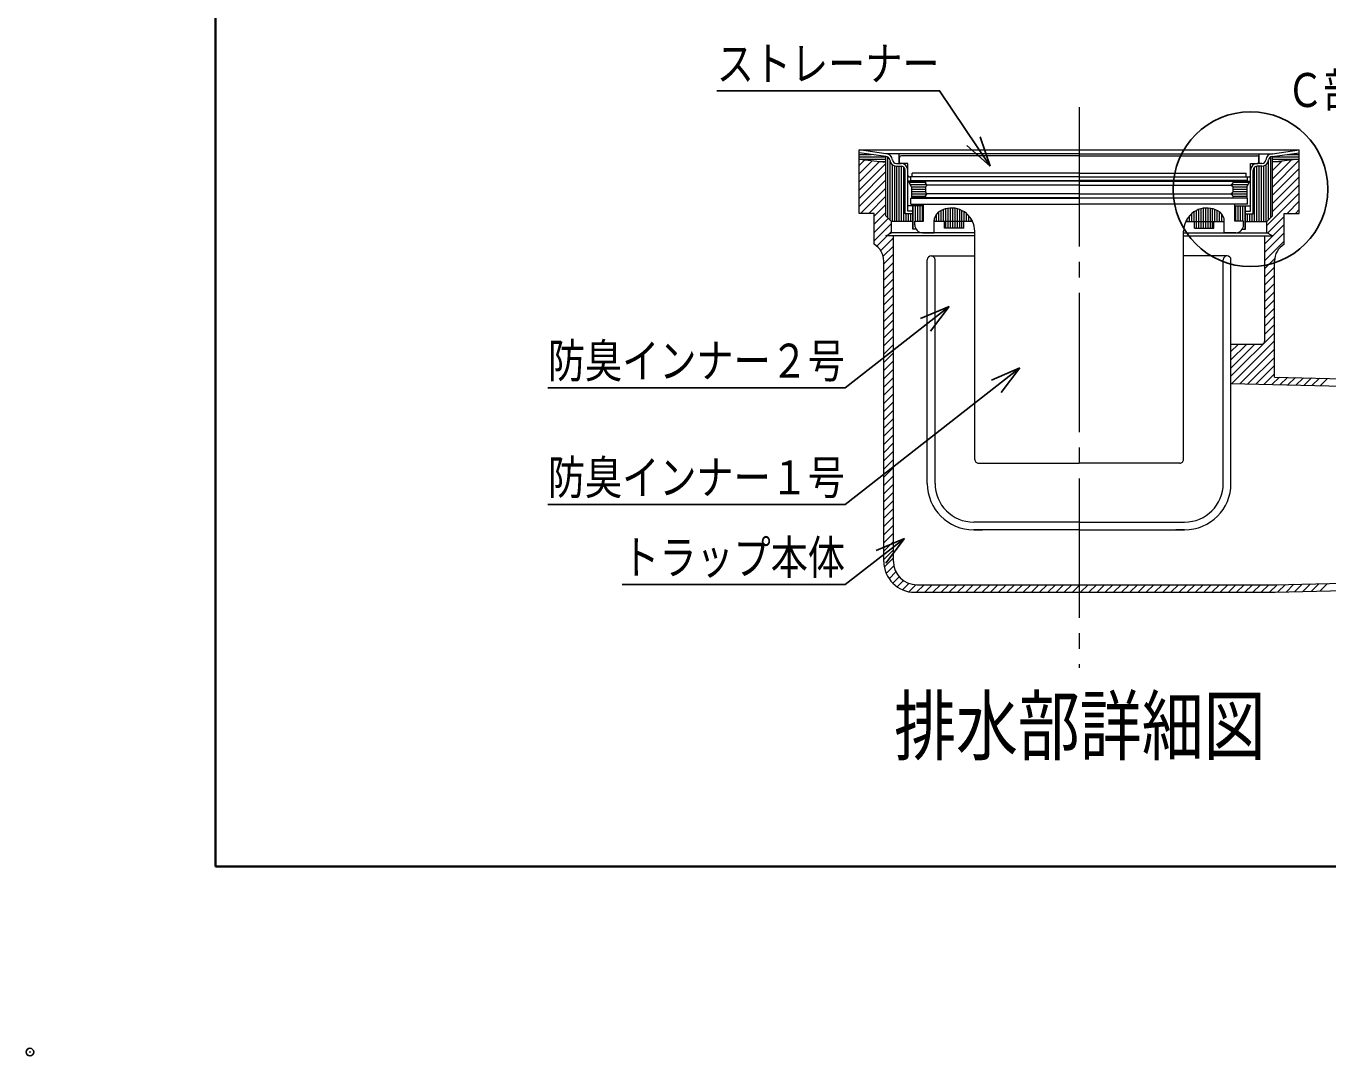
# Model space of a CAD drawing. Units: millimetres, scale not verified, with parts at other scales. Extents: x -1488 to 1365, y -1052 to 870.
# Drawn here: x -1488 to -646, y -1052 to -387 of the extents above; entities that cross this region are included whole.
import ezdxf
from ezdxf.enums import TextEntityAlignment as Align

# ---------------------------------------------------------------- set-up
doc = ezdxf.new("R2010")
doc.units = ezdxf.units.MM
doc.header["$LTSCALE"] = 10
doc.header["$PDMODE"] = 32
doc.header["$PDSIZE"] = 5
doc.linetypes.add('CHAIN2', pattern=[12, 9, -1, 1, -1])
for name, color, linetype in [('0-5_寸法線', 7, 'Continuous'), ('0-D_寸法3', 7, 'Continuous'), ('1-1_寸法4', 7, 'Continuous')]:
    doc.layers.add(name, color=color, linetype=linetype)
for name, color, linetype, lineweight in [('0-7_枠細線', 171, 'Continuous', 25), ('0-8_枠中線', 5, 'Continuous', 35), ('0-E_極細4', 14, 'Continuous', 15)]:
    doc.layers.add(name, color=color, linetype=linetype, lineweight=lineweight)
doc.styles.add('ＭＳ ゴシック', font='')
doc.styles.get('ＭＳ ゴシック').set_extended_font_data('MS Gothic')

msp = doc.modelspace()

# ---------------------------------------------------------------- linework, layer by layer
at = {"layer": '0-5_寸法線'}
msp.add_point((-1485, -1050), dxfattribs=at)
msp.add_point((-1485, -1050), dxfattribs=at)
msp.add_point((-1485, -1050), dxfattribs=at)
msp.add_point((-1485, -1050), dxfattribs=at)
msp.add_point((-1485, -1050), dxfattribs=at)
at = {"layer": '0-8_枠中線'}
msp.add_lwpolyline([(-1365, -930), (-1365, 870), (1365, 870), (1365, -930)], close=True, dxfattribs=at)
at = {"layer": '0-D_寸法3'}
msp.add_point((-1485, -1050), dxfattribs=at)
msp.add_point((-1485, -1050), dxfattribs=at)
msp.add_point((-1485, -1050), dxfattribs=at)
msp.add_point((-1485, -1050), dxfattribs=at)
msp.add_point((-1485, -1050), dxfattribs=at)
at = {"layer": '0-E_極細4', "linetype": 'CHAIN2'}
msp.add_line((-806.92, -439.4), (-806.92, -801.62), dxfattribs=at)
at = {"layer": '0-E_極細4'}
for p, q in [((-931.87, -469.52), (-949.17, -467.06)), ((-949.17, -468.79), (-949.17, -467.06)), ((-949.17, -467.06), (-664.67, -467.06)), ((-949.17, -506.65), (-949.17, -467.09)), ((-931.87, -471.29), (-949.17, -468.82)), ((-949.17, -469.94), (-941.36, -469.94)), ((-806.92, -469.52), (-931.87, -469.52)), ((-923.17, -475.77), (-923.17, -469.52)), ((-806.92, -470.77), (-921.8, -470.77)), ((-806.92, -469.52), (-681.97, -469.52)), ((-806.92, -470.77), (-692.05, -470.77)), ((-690.67, -475.77), (-690.67, -469.52)), ((-681.97, -469.52), (-664.67, -467.06)), ((-681.97, -471.29), (-664.67, -468.82)), ((-672.49, -469.94), (-664.67, -469.94)), ((-664.67, -468.79), (-664.67, -467.06)), ((-664.67, -506.65), (-664.67, -467.09)), ((-949.17, -471.44), (-931.87, -471.44)), ((-949.17, -472.94), (-931.87, -472.94)), ((-949.17, -473.04), (-931.87, -475.04)), ((-949.17, -477.14), (-945.49, -473.46)), ((-949.17, -482.45), (-940.74, -474.01)), ((-949.17, -487.75), (-935.98, -474.56)), ((-949.17, -493.05), (-931.87, -475.75)), ((-937.07, -474.44), (-931.87, -474.44)), ((-931.87, -509.57), (-931.87, -471.27)), ((-930.64, -510.8), (-930.64, -471.57)), ((-929.14, -512.3), (-929.14, -474.31)), ((-927.64, -513.27), (-927.64, -476.62)), ((-926.14, -513.27), (-926.14, -477.37)), ((-925.02, -475.77), (-922.05, -475.77)), ((-925.02, -477.52), (-922.05, -477.52)), ((-924.64, -513.27), (-924.64, -477.52)), ((-923.14, -513.27), (-923.14, -477.52)), ((-923.05, -475.27), (-923.05, -472.02)), ((-917.67, -475.77), (-922.55, -475.77)), ((-921.64, -513.27), (-921.64, -477.55)), ((-920.14, -513.27), (-920.14, -478.34)), ((-917.67, -483.27), (-917.67, -475.77)), ((-696.17, -475.77), (-691.3, -475.77)), ((-696.17, -483.27), (-696.17, -475.77)), ((-693.64, -513.27), (-693.64, -478.28)), ((-692.14, -513.27), (-692.14, -477.54)), ((-688.82, -475.77), (-691.8, -475.77)), ((-688.82, -477.52), (-691.8, -477.52)), ((-690.8, -475.27), (-690.8, -472.02)), ((-690.64, -513.27), (-690.64, -477.52)), ((-689.14, -513.27), (-689.14, -477.52)), ((-687.64, -513.27), (-687.64, -477.35)), ((-686.14, -513.27), (-686.14, -476.57)), ((-684.64, -512.24), (-684.64, -474.07)), ((-683.14, -510.74), (-683.14, -471.54)), ((-681.97, -509.57), (-681.97, -471.27)), ((-681.97, -471.44), (-664.67, -471.44)), ((-681.97, -472.94), (-664.67, -472.94)), ((-664.67, -473.04), (-681.97, -475.04)), ((-681.97, -485.72), (-669.9, -473.64)), ((-681.97, -491.02), (-664.67, -473.72)), ((-681.97, -480.42), (-675.89, -474.33)), ((-681.97, -474.44), (-676.77, -474.44)), ((-681.97, -475.11), (-681.89, -475.03)), ((-681.97, -496.33), (-664.67, -479.02)), ((-949.17, -498.36), (-931.87, -481.05)), ((-949.17, -503.66), (-931.87, -486.36)), ((-919.42, -508.27), (-919.42, -480.14)), ((-917.67, -506.52), (-917.67, -480.14)), ((-806.92, -487.25), (-917.3, -487.25)), ((-915.3, -491), (-917.3, -487.25)), ((-916.93, -487.94), (-906.3, -487.94)), ((-807.42, -484.52), (-916.42, -484.52)), ((-915.67, -486.77), (-915.67, -484.52)), ((-915.67, -486.77), (-806.92, -486.77)), ((-914.92, -484.52), (-914.92, -482.02)), ((-807.42, -482.02), (-914.92, -482.02)), ((-906.3, -487.25), (-906.3, -488.5)), ((-698.17, -486.77), (-806.92, -486.77)), ((-806.92, -487.25), (-696.55, -487.25)), ((-806.42, -482.02), (-698.92, -482.02)), ((-806.42, -484.52), (-697.42, -484.52)), ((-707.55, -487.25), (-707.55, -488.5)), ((-707.55, -487.94), (-696.91, -487.94)), ((-698.92, -484.52), (-698.92, -482.02)), ((-698.55, -491), (-696.55, -487.25)), ((-698.17, -486.77), (-698.17, -484.52)), ((-696.17, -506.52), (-696.17, -480.14)), ((-694.42, -508.27), (-694.42, -480.14)), ((-681.97, -501.63), (-664.67, -484.33)), ((-948.24, -508.04), (-931.87, -491.66)), ((-916.13, -489.44), (-905.36, -489.44)), ((-915.33, -490.94), (-906.23, -490.94)), ((-915.3, -491), (-915.3, -498)), ((-915.3, -492.44), (-906.3, -492.44)), ((-915.3, -493.94), (-906.3, -493.94)), ((-915.3, -495.44), (-905.11, -495.44)), ((-906.3, -491), (-906.3, -494.25)), ((-905.05, -495.5), (-906.3, -494.25)), ((-906.3, -496.75), (-905.05, -495.5)), ((-806.92, -489.75), (-905.05, -489.75)), ((-806.92, -495.5), (-905.05, -495.5)), ((-806.92, -489.75), (-708.8, -489.75)), ((-806.92, -495.5), (-708.8, -495.5)), ((-708.8, -495.5), (-707.55, -494.25)), ((-707.55, -496.75), (-708.8, -495.5)), ((-708.73, -495.44), (-698.55, -495.44)), ((-708.48, -489.44), (-697.71, -489.44)), ((-707.61, -490.94), (-698.51, -490.94)), ((-707.55, -491), (-707.55, -494.25)), ((-707.55, -492.44), (-698.55, -492.44)), ((-707.55, -493.94), (-698.55, -493.94)), ((-698.55, -491), (-698.55, -498)), ((-685.67, -515.93), (-664.67, -494.93)), ((-681.97, -506.93), (-664.67, -489.63)), ((-942.94, -508.04), (-931.87, -496.96)), ((-939.42, -509.82), (-931.87, -502.27)), ((-907.55, -503.27), (-917.67, -503.27)), ((-915.67, -502.02), (-907.55, -502.02)), ((-915.3, -496.94), (-906.3, -496.94)), ((-806.92, -498), (-915.3, -498)), ((-914.42, -518.27), (-914.42, -503.27)), ((-914.14, -518.27), (-914.14, -503.27)), ((-912.64, -513.02), (-912.64, -503.27)), ((-911.14, -513.02), (-911.14, -503.27)), ((-909.64, -513.02), (-909.64, -503.27)), ((-908.14, -513.02), (-908.14, -503.27)), ((-907.55, -502.02), (-806.92, -502.02)), ((-907.55, -513.02), (-907.55, -502.02)), ((-906.3, -496.75), (-906.3, -498)), ((-891.64, -513.27), (-891.64, -504.75)), ((-890.14, -513.27), (-890.14, -504.6)), ((-888.64, -513.27), (-888.64, -504.6)), ((-887.14, -513.27), (-887.14, -504.76)), ((-806.92, -498), (-698.55, -498)), ((-706.3, -502.02), (-806.92, -502.02)), ((-726.64, -513.27), (-726.64, -504.75)), ((-725.14, -513.27), (-725.14, -504.6)), ((-723.64, -513.27), (-723.64, -504.6)), ((-722.14, -513.27), (-722.14, -504.76)), ((-707.55, -496.75), (-707.55, -498)), ((-707.55, -496.94), (-698.55, -496.94)), ((-706.3, -513.02), (-706.3, -502.02)), ((-698.17, -502.02), (-706.3, -502.02)), ((-706.3, -503.27), (-696.17, -503.27)), ((-705.64, -513.02), (-705.64, -503.27)), ((-704.14, -513.02), (-704.14, -503.27)), ((-702.64, -513.02), (-702.64, -503.27)), ((-701.14, -513.02), (-701.14, -503.27)), ((-699.64, -518.27), (-699.64, -503.27)), ((-699.42, -518.27), (-699.42, -503.27)), ((-672.47, -508.04), (-664.67, -500.24)), ((-949.17, -508.04), (-949.17, -506.65)), ((-939.42, -508.04), (-949.17, -508.04)), ((-939.42, -515.12), (-931.87, -507.57)), ((-939.42, -528.04), (-939.42, -508.04)), ((-939.42, -520.43), (-930.22, -511.22)), ((-931.87, -509.57), (-928.17, -513.27)), ((-914.42, -508.27), (-919.42, -508.27)), ((-918.64, -513.27), (-918.64, -508.27)), ((-914.42, -506.52), (-917.67, -506.52)), ((-917.14, -513.27), (-917.14, -508.27)), ((-915.64, -513.27), (-915.64, -508.27)), ((-913.17, -513.02), (-907.55, -513.02)), ((-913.17, -515.52), (-913.17, -513.02)), ((-900.64, -513.27), (-900.64, -512.38)), ((-899.14, -513.27), (-899.14, -508.48)), ((-897.64, -513.27), (-897.64, -507.04)), ((-896.14, -513.27), (-896.14, -506.17)), ((-894.64, -513.27), (-894.64, -505.52)), ((-893.14, -513.27), (-893.14, -505.05)), ((-885.64, -513.27), (-885.64, -505.07)), ((-884.14, -513.27), (-884.14, -505.54)), ((-882.64, -513.27), (-882.64, -506.2)), ((-881.14, -513.27), (-881.14, -507.07)), ((-879.64, -513.27), (-879.64, -508.21)), ((-878.14, -513.27), (-878.14, -509.69)), ((-876.64, -513.27), (-876.64, -511.72)), ((-737.14, -513.27), (-737.14, -511.64)), ((-735.64, -513.27), (-735.64, -509.63)), ((-734.14, -513.27), (-734.14, -508.16)), ((-732.64, -513.27), (-732.64, -507.04)), ((-731.14, -513.27), (-731.14, -506.17)), ((-729.64, -513.27), (-729.64, -505.52)), ((-728.14, -513.27), (-728.14, -505.05)), ((-720.64, -513.27), (-720.64, -505.07)), ((-719.14, -513.27), (-719.14, -505.54)), ((-717.64, -513.27), (-717.64, -506.2)), ((-716.14, -513.27), (-716.14, -507.07)), ((-714.64, -513.27), (-714.64, -508.55)), ((-700.67, -513.02), (-706.3, -513.02)), ((-700.67, -515.52), (-700.67, -513.02)), ((-699.42, -506.52), (-696.17, -506.52)), ((-699.42, -508.27), (-694.42, -508.27)), ((-698.14, -513.27), (-698.14, -508.27)), ((-696.64, -513.27), (-696.64, -508.27)), ((-695.14, -513.27), (-695.14, -508.27)), ((-681.97, -509.57), (-685.67, -513.27)), ((-685.22, -520.78), (-674.42, -509.99)), ((-674.42, -528.04), (-674.42, -508.04)), ((-674.42, -508.04), (-664.67, -508.04)), ((-667.17, -508.04), (-664.67, -505.54)), ((-664.67, -508.04), (-664.67, -506.65)), ((-939.42, -525.73), (-928.17, -514.48)), ((-931.87, -522.54), (-928.17, -520.54)), ((-929.81, -521.42), (-928.17, -519.78)), ((-928.17, -520.54), (-928.17, -513.27)), ((-914.42, -513.27), (-928.17, -513.27)), ((-874.42, -520.54), (-928.17, -520.54)), ((-912.35, -518.27), (-914.42, -518.27)), ((-912.64, -518.27), (-912.64, -517.75)), ((-908.17, -520.52), (-900.67, -520.52)), ((-900.67, -520.52), (-900.67, -513.27)), ((-875.81, -513.27), (-900.67, -513.27)), ((-893.89, -517.52), (-893.89, -513.27)), ((-881.39, -517.52), (-893.89, -517.52)), ((-893.14, -517.52), (-893.14, -513.27)), ((-891.64, -517.52), (-891.64, -513.27)), ((-890.14, -517.52), (-890.14, -513.27)), ((-888.64, -517.52), (-888.64, -513.27)), ((-887.14, -517.52), (-887.14, -513.27)), ((-885.64, -517.52), (-885.64, -513.27)), ((-884.14, -517.52), (-884.14, -513.27)), ((-882.64, -517.52), (-882.64, -513.27)), ((-881.39, -517.52), (-881.39, -513.27)), ((-874.42, -667.02), (-874.42, -519.58)), ((-874.42, -523.28), (-874.42, -519.58)), ((-739.42, -667.02), (-739.42, -519.58)), ((-739.42, -523.28), (-739.42, -519.58)), ((-739.42, -520.54), (-685.67, -520.54)), ((-738.03, -513.27), (-713.17, -513.27)), ((-732.46, -517.52), (-732.46, -513.27)), ((-732.46, -517.52), (-719.96, -517.52)), ((-731.14, -517.52), (-731.14, -513.27)), ((-729.64, -517.52), (-729.64, -513.27)), ((-728.14, -517.52), (-728.14, -513.27)), ((-726.64, -517.52), (-726.64, -513.27)), ((-725.14, -517.52), (-725.14, -513.27)), ((-723.64, -517.52), (-723.64, -513.27)), ((-722.14, -517.52), (-722.14, -513.27)), ((-720.64, -517.52), (-720.64, -513.27)), ((-719.96, -517.52), (-719.96, -513.27)), ((-713.17, -520.52), (-713.17, -513.27)), ((-705.67, -520.52), (-713.17, -520.52)), ((-701.5, -518.27), (-699.42, -518.27)), ((-701.14, -518.27), (-701.14, -517.64)), ((-699.42, -513.27), (-685.67, -513.27)), ((-686.92, -527.79), (-674.42, -515.29)), ((-686.92, -533.09), (-674.42, -520.59)), ((-685.67, -520.54), (-685.67, -513.27)), ((-681.97, -522.54), (-685.67, -520.54)), ((-937.66, -529.27), (-930.92, -522.54)), ((-935.17, -532.08), (-926.92, -523.84)), ((-933.56, -535.78), (-926.92, -529.14)), ((-874.42, -522.54), (-931.87, -522.54)), ((-926.92, -590.23), (-926.92, -522.54)), ((-739.42, -522.54), (-681.97, -522.54)), ((-686.92, -590.23), (-686.92, -522.54)), ((-686.92, -538.4), (-674.42, -525.9)), ((-933.17, -540.69), (-926.92, -534.44)), ((-905.05, -682.54), (-905.05, -538.04)), ((-902.55, -535.54), (-874.42, -535.54)), ((-900.05, -682.54), (-900.05, -538.04)), ((-711.3, -535.54), (-739.42, -535.54)), ((-713.8, -682.54), (-713.8, -538.04)), ((-708.8, -682.54), (-708.8, -538.04)), ((-933.17, -732.9), (-933.17, -538.86)), ((-933.17, -546), (-926.92, -539.75)), ((-933.17, -551.3), (-926.92, -545.05)), ((-686.92, -549), (-680.67, -542.75)), ((-680.67, -613.79), (-680.67, -538.86)), ((-933.17, -556.6), (-926.92, -550.35)), ((-686.92, -554.31), (-680.67, -548.06)), ((-686.92, -559.61), (-680.67, -553.36)), ((-933.17, -561.91), (-926.92, -555.66)), ((-933.17, -567.21), (-926.92, -560.96)), ((-686.92, -564.91), (-680.67, -558.66)), ((-933.17, -572.51), (-926.92, -566.26)), ((-933.17, -577.82), (-926.92, -571.57)), ((-686.92, -570.22), (-680.67, -563.97)), ((-686.92, -575.52), (-680.67, -569.27)), ((-933.17, -583.12), (-926.92, -576.87)), ((-686.92, -580.82), (-680.67, -574.57)), ((-686.92, -586.13), (-680.67, -579.88)), ((-933.17, -588.42), (-926.92, -582.17)), ((-933.17, -593.73), (-926.92, -587.48)), ((-708.8, -613.3), (-680.67, -585.18)), ((-933.17, -599.03), (-926.92, -592.78)), ((-926.92, -733), (-926.92, -590.23)), ((-689.11, -592.71), (-708.8, -592.71)), ((-708.8, -608), (-693.51, -592.71)), ((-708.8, -602.7), (-698.81, -592.71)), ((-708.8, -597.39), (-704.12, -592.71)), ((-708.2, -618.01), (-680.67, -590.48)), ((-703.03, -618.14), (-680.67, -595.79)), ((-933.17, -604.33), (-926.92, -598.08)), ((-933.17, -609.64), (-926.92, -603.39)), ((-697.85, -618.27), (-680.67, -601.09)), ((-933.17, -614.94), (-926.92, -608.69)), ((-933.17, -620.24), (-926.92, -613.99)), ((-692.68, -618.4), (-680.67, -606.39)), ((-687.5, -618.52), (-680.67, -611.7)), ((-682.32, -618.65), (-677.54, -613.87)), ((-680.67, -613.79), (-590.96, -616)), ((-677.15, -618.78), (-672.37, -614)), ((-671.97, -618.91), (-667.19, -614.12)), ((-933.17, -625.55), (-926.92, -619.3)), ((-905.05, -682.54), (-905.05, -615.04)), ((-708.8, -682.54), (-708.8, -615.04)), ((-708.8, -618), (-590.96, -620.9)), ((-666.8, -619.03), (-662.02, -614.25)), ((-661.62, -619.16), (-656.84, -614.38)), ((-656.45, -619.29), (-651.66, -614.51)), ((-651.27, -619.42), (-646.49, -614.64)), ((-933.17, -630.85), (-926.92, -624.6)), ((-933.17, -636.15), (-926.92, -629.9)), ((-933.17, -641.46), (-926.92, -635.21)), ((-933.17, -646.76), (-926.92, -640.51)), ((-933.17, -652.06), (-926.92, -645.81)), ((-933.17, -657.37), (-926.92, -651.12)), ((-933.17, -662.67), (-926.92, -656.42)), ((-933.17, -667.97), (-926.92, -661.72)), ((-933.17, -673.28), (-926.92, -667.03)), ((-933.17, -678.58), (-926.92, -672.33)), ((-871.92, -669.52), (-806.92, -669.52)), ((-741.92, -669.52), (-806.92, -669.52)), ((-933.17, -683.88), (-926.92, -677.63)), ((-933.17, -689.19), (-926.92, -682.94)), ((-933.17, -694.49), (-926.92, -688.24)), ((-933.17, -699.79), (-926.92, -693.54)), ((-933.17, -705.1), (-926.92, -698.85)), ((-933.17, -710.4), (-926.92, -704.15)), ((-933.17, -715.7), (-926.92, -709.45)), ((-933.17, -721.01), (-926.92, -714.76)), ((-806.92, -707.54), (-875.05, -707.54)), ((-875.05, -712.54), (-869.42, -712.54)), ((-806.92, -707.54), (-738.8, -707.54)), ((-738.8, -712.54), (-744.42, -712.54)), ((-933.17, -726.31), (-926.92, -720.06)), ((-933.17, -731.61), (-926.92, -725.36)), ((-932.83, -736.58), (-926.92, -730.67)), ((-931.61, -740.66), (-926.67, -735.72)), ((-929.75, -744.1), (-925.35, -739.7)), ((-927.35, -747.01), (-923.22, -742.87)), ((-924.46, -749.41), (-920.41, -745.37)), ((-921.03, -751.29), (-916.89, -747.16)), ((-916.97, -752.54), (-912.43, -748)), ((-912.03, -752.9), (-907.14, -748)), ((-911.92, -748), (-680.34, -748)), ((-906.73, -752.9), (-901.83, -748)), ((-901.43, -752.9), (-896.53, -748)), ((-896.12, -752.9), (-891.23, -748)), ((-890.82, -752.9), (-885.92, -748)), ((-885.52, -752.9), (-880.62, -748)), ((-880.21, -752.9), (-875.32, -748)), ((-874.91, -752.9), (-870.01, -748)), ((-869.61, -752.9), (-864.71, -748)), ((-864.3, -752.9), (-859.41, -748)), ((-859, -752.9), (-854.1, -748)), ((-853.7, -752.9), (-848.8, -748)), ((-848.4, -752.9), (-843.5, -748)), ((-843.09, -752.9), (-838.19, -748)), ((-837.79, -752.9), (-832.89, -748)), ((-832.49, -752.9), (-827.59, -748)), ((-827.18, -752.9), (-822.28, -748)), ((-821.88, -752.9), (-816.98, -748)), ((-816.58, -752.9), (-811.68, -748)), ((-811.27, -752.9), (-806.92, -748.55)), ((-806.92, -748.55), (-806.37, -748)), ((-805.97, -752.9), (-801.07, -748)), ((-800.67, -752.9), (-795.77, -748)), ((-795.36, -752.9), (-790.46, -748)), ((-790.06, -752.9), (-785.16, -748)), ((-784.76, -752.9), (-779.86, -748)), ((-779.45, -752.9), (-774.55, -748)), ((-774.15, -752.9), (-769.25, -748)), ((-768.85, -752.9), (-763.95, -748)), ((-763.54, -752.9), (-758.64, -748)), ((-758.24, -752.9), (-753.34, -748)), ((-752.94, -752.9), (-748.04, -748)), ((-747.63, -752.9), (-742.73, -748)), ((-742.33, -752.9), (-737.43, -748)), ((-737.03, -752.9), (-732.13, -748)), ((-731.72, -752.9), (-726.82, -748)), ((-726.42, -752.9), (-721.52, -748)), ((-721.12, -752.9), (-716.22, -748)), ((-715.81, -752.9), (-710.91, -748)), ((-710.51, -752.9), (-705.61, -748)), ((-705.21, -752.9), (-700.31, -748)), ((-699.9, -752.9), (-695, -748)), ((-694.6, -752.9), (-689.7, -748)), ((-689.3, -752.9), (-684.4, -748)), ((-683.99, -752.9), (-679.06, -747.97)), ((-680.47, -748.01), (-590.96, -745.8)), ((-678.65, -752.86), (-673.62, -747.84)), ((-673.21, -752.73), (-668.19, -747.7)), ((-667.77, -752.59), (-662.75, -747.57)), ((-662.34, -752.46), (-657.31, -747.44)), ((-656.9, -752.32), (-651.87, -747.3)), ((-651.46, -752.19), (-646.44, -747.17)), ((-913.17, -752.9), (-680.34, -752.9))]:
    msp.add_line(p, q, dxfattribs=at)
for points in [[(-906.3, -491), (-905.05, -489.75), (-906.3, -488.5)], [(-707.55, -491), (-708.8, -489.75), (-707.55, -488.5)], [(-915.67, -502.02), (-915.67, -498.27), (-806.92, -498.27)], [(-698.17, -502.02), (-698.17, -498.27), (-806.92, -498.27)], [(-686.92, -543.7), (-684.18, -540.96), (-680.58, -537.36)], [(-680.34, -752.9), (-590.96, -750.7), (-590.96, -616)], [(-806.92, -712.54), (-809.25, -712.54), (-875.05, -712.54)], [(-806.92, -712.54), (-804.59, -712.54), (-738.8, -712.54)]]:
    msp.add_lwpolyline(points, dxfattribs=at)
for centre, radius, start, end in [((-931.87, -473.89), 4.38, 4.15099, 90), ((-921.8, -472.02), 1.25, 90, 155.94545), ((-692.05, -472.02), 1.25, 24.05455, 90), ((-681.97, -473.89), 4.38, 90, 175.84901), ((-931.87, -473.89), 2.62, 4.15099, 90), ((-925.02, -473.27), 4.25, 183.35089, 270), ((-925.02, -473.27), 2.5, 183.35089, 270), ((-921.8, -472.02), 1.25, 155.94545, 180), ((-922.55, -475.27), 0.5, 180, 270), ((-922.05, -480.14), 4.38, 0, 90), ((-922.05, -480.14), 2.62, 0, 90), ((-691.8, -480.14), 4.38, 90, 180), ((-691.8, -480.14), 2.62, 90, 180), ((-691.3, -475.27), 0.5, 270, 360), ((-692.05, -472.02), 1.25, 0, 24.05455), ((-688.82, -473.27), 2.5, 270, 356.64911), ((-688.82, -473.27), 4.25, 270, 356.64911), ((-681.97, -473.89), 2.62, 90, 175.84901), ((-916.42, -483.27), 1.25, 180, 270), ((-697.42, -483.27), 1.25, 270, 360), ((-889.42, -519.58), 15, 24.88695, 124.83371), ((-724.42, -519.58), 15, 55.16629, 155.11305), ((-893.17, -513.02), 7.5, 129.9705, 181.9251), ((-720.67, -513.02), 7.5, 358.0749, 50.0295), ((-908.17, -515.52), 5, 180, 270), ((-889.42, -519.58), 15, 0, 24.88695), ((-724.42, -519.58), 15, 155.11305, 180), ((-705.67, -515.52), 5, 270, 360), ((-945.67, -538.86), 12.5, 0, 60), ((-668.17, -538.86), 12.5, 120, 180), ((-902.55, -538.04), 2.5, 90, 180), ((-902.55, -538.04), 2.5, 0, 90), ((-711.3, -538.04), 2.5, 90, 180), ((-711.3, -538.04), 2.5, 0, 90), ((-689.42, -590.23), 2.5, 277.18076, 360), ((-871.92, -667.02), 2.5, 180, 270.00046), ((-741.92, -667.02), 2.5, 269.99954, 360), ((-875.05, -682.54), 30, 180, 270), ((-875.05, -682.54), 25, 180, 270), ((-738.8, -682.54), 30, 270, 360), ((-738.8, -682.54), 25, 270, 360), ((-913.17, -732.9), 20, 180, 270), ((-911.92, -733), 15, 180, 270)]:
    msp.add_arc(centre, radius, start, end, dxfattribs=at)
at = {"layer": '1-1_寸法4'}
for p, q in [((-864.44, -477.44), (-870.91, -458.52)), ((-864.44, -477.44), (-879.51, -464.29)), ((-890.95, -568.2), (-909.36, -576.03)), ((-890.95, -568.2), (-902.98, -584.18)), ((-845.26, -607.9), (-863.67, -615.72)), ((-845.26, -607.9), (-857.29, -623.88)), ((-919.74, -718.22), (-938.2, -725.92)), ((-919.74, -718.22), (-931.88, -734.12))]:
    msp.add_line(p, q, dxfattribs=at)
for points in [[(-864.44, -477.44), (-897.1, -428.83), (-1041.1, -428.83)], [(-890.95, -568.2), (-958.23, -620.86), (-1150.23, -620.86)], [(-845.26, -607.9), (-958.23, -696.24), (-1150.23, -696.24)], [(-919.74, -718.22), (-958.23, -747.91), (-1102.23, -747.91)]]:
    msp.add_lwpolyline(points, dxfattribs=at)
msp.add_circle((-696.17, -492.42), 50, dxfattribs=at)

# ---------------------------------------------------------------- texts
at = {"layer": '0-7_枠細線', "style": 'ＭＳ ゴシック', "width": 0.8}
msp.add_text('排水部詳細図', height=36.66, dxfattribs=at).set_placement((-926.52, -868.5), align=Align.BOTTOM_LEFT)
at = {"layer": '1-1_寸法4', "style": 'ＭＳ ゴシック', "width": 0.8}
for s, p in [('ストレーナー', (-1041.1, -428.83)), ('Ｃ部', (-672.96, -445.93)), ('防臭インナー２号', (-1150.23, -620.86)), ('防臭インナー１号', (-1150.23, -696.24)), ('トラップ本体', (-1102.23, -747.91))]:
    msp.add_text(s, height=21.99, dxfattribs=at).set_placement(p, align=Align.BOTTOM_LEFT)

doc.saveas('drawing.dxf')
